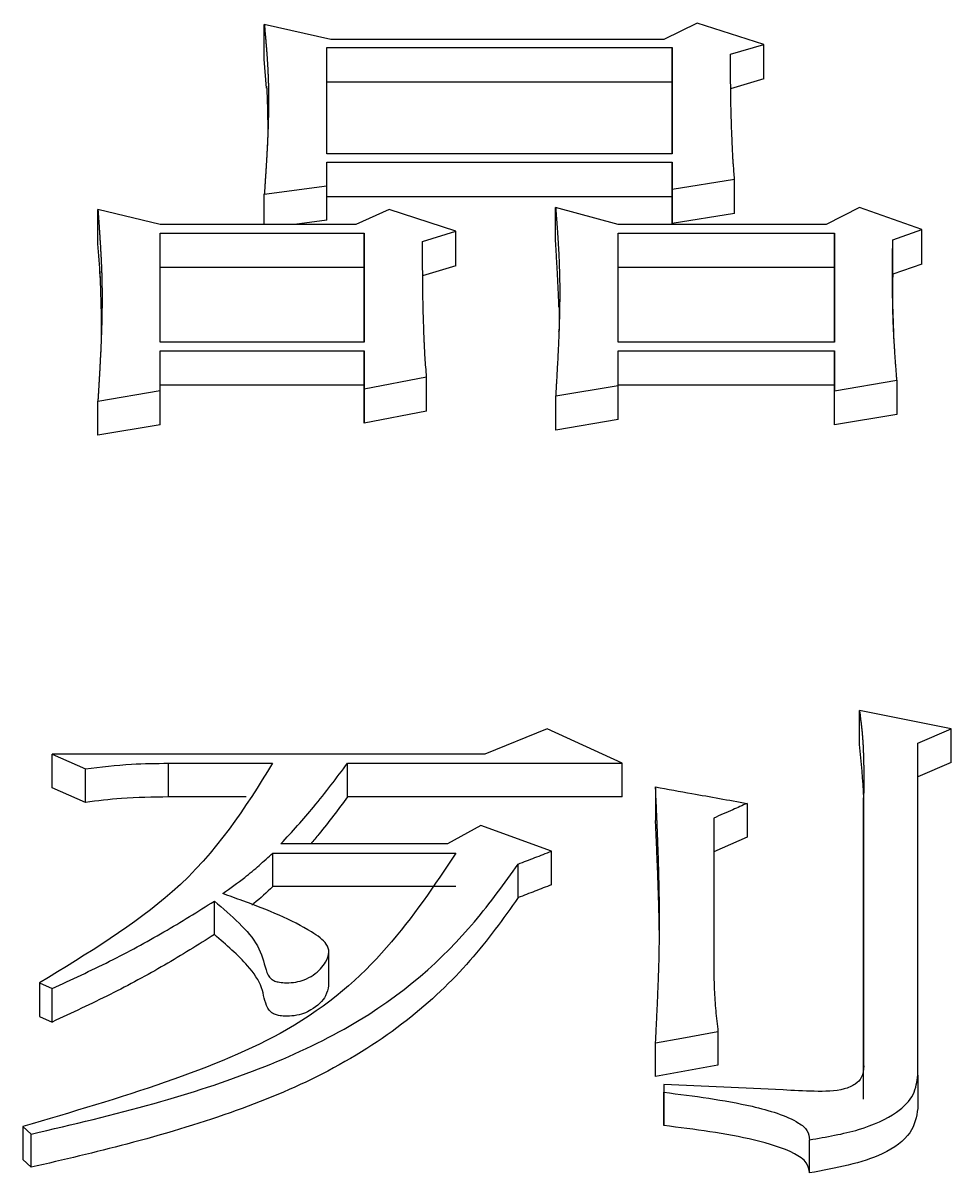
# Model space of a CAD drawing. Header units: millimetres. Extents: x 2003 to 4439, y 563 to 2285.
# Drawn here: x 2510.893 to 2513.306, y 2105.053 to 2108.04 of the extents above; entities that cross this region are included whole.
import ezdxf

# ---------------------------------------------------------------- set-up
doc = ezdxf.new("R2010")
doc.units = ezdxf.units.MM

msp = doc.modelspace()

# ---------------------------------------------------------------- linework, layer by layer
at = {"color": 7, "linetype": 'Continuous', "lineweight": 25}
for p, q in [((2511.5207, 2107.9456), (2511.5207, 2108.0357)), ((2511.6938, 2107.9973), (2511.5207, 2108.0357)), ((2512.6457, 2108.0399), (2512.5592, 2107.9973)), ((2512.8188, 2107.9845), (2512.6457, 2108.0399)), ((2511.683, 2107.9759), (2512.5808, 2107.9759)), ((2512.5592, 2107.9973), (2511.6938, 2107.9973)), ((2512.5808, 2107.8859), (2512.5808, 2107.9759)), ((2512.7323, 2107.9588), (2512.8188, 2107.9845)), ((2512.8188, 2107.8945), (2512.8188, 2107.9845)), ((2511.526, 2107.871), (2511.5207, 2107.9456)), ((2512.5808, 2107.8859), (2511.683, 2107.886)), ((2512.8188, 2107.8945), (2512.7323, 2107.8689)), ((2512.5808, 2107.7), (2511.683, 2107.7)), ((2511.683, 2107.6172), (2511.683, 2107.6782)), ((2511.683, 2107.6782), (2512.5808, 2107.6782)), ((2512.5808, 2107.6782), (2512.5808, 2107.6084)), ((2512.5808, 2107.5886), (2512.5808, 2107.6782)), ((2511.5207, 2107.5953), (2511.683, 2107.6172)), ((2511.683, 2107.5277), (2511.683, 2107.6172)), ((2512.5808, 2107.6084), (2512.7431, 2107.6346)), ((2512.7431, 2107.5451), (2512.7431, 2107.6346)), ((2511.5207, 2107.5164), (2511.5207, 2107.5953)), ((2512.5808, 2107.5886), (2511.683, 2107.5887)), ((2512.5808, 2107.6084), (2512.5808, 2107.5189)), ((2512.5808, 2107.5189), (2512.5808, 2107.5886)), ((2511.088, 2107.4665), (2511.088, 2107.5559)), ((2511.2503, 2107.5164), (2511.088, 2107.5559)), ((2511.8453, 2107.5559), (2511.7587, 2107.5164)), ((2512.0183, 2107.4988), (2511.8453, 2107.5559)), ((2512.2779, 2107.4709), (2512.2779, 2107.5603)), ((2512.4402, 2107.5164), (2512.2779, 2107.5603)), ((2513.0676, 2107.5603), (2512.9811, 2107.5164)), ((2513.2299, 2107.5032), (2513.0676, 2107.5603)), ((2511.683, 2107.5277), (2511.5992, 2107.5164)), ((2512.7431, 2107.5451), (2512.5808, 2107.5189)), ((2511.7587, 2107.5164), (2511.2503, 2107.5164)), ((2511.2503, 2107.4944), (2511.7804, 2107.4944)), ((2511.2503, 2107.2106), (2511.2503, 2107.4944)), ((2511.7803, 2107.4051), (2511.7804, 2107.4944)), ((2511.7804, 2107.4944), (2511.7804, 2107.2106)), ((2511.9318, 2107.4724), (2512.0183, 2107.4988)), ((2512.0183, 2107.4095), (2512.0183, 2107.4988)), ((2512.9811, 2107.5164), (2512.4402, 2107.5164)), ((2512.4402, 2107.4944), (2513.0027, 2107.4944)), ((2512.4402, 2107.2106), (2512.4402, 2107.4944)), ((2513.0027, 2107.4944), (2513.0027, 2107.2105)), ((2513.0027, 2107.4051), (2513.0027, 2107.4944)), ((2513.1542, 2107.4768), (2513.2299, 2107.5032)), ((2513.2299, 2107.4138), (2513.2299, 2107.5032)), ((2513.1541, 2107.3875), (2513.1542, 2107.4768)), ((2511.7803, 2107.4051), (2511.2503, 2107.4051)), ((2511.7804, 2107.2106), (2511.7803, 2107.4051)), ((2512.0183, 2107.4095), (2511.9318, 2107.3831)), ((2513.0027, 2107.4051), (2512.4402, 2107.4051)), ((2513.0027, 2107.2105), (2513.0027, 2107.4051)), ((2513.2299, 2107.4138), (2513.1541, 2107.3875)), ((2513.1541, 2107.3875), (2513.1541, 2107.3795)), ((2511.933, 2107.3333), (2511.9326, 2107.3644)), ((2511.7804, 2107.2106), (2511.2503, 2107.2106)), ((2513.0027, 2107.2105), (2512.4402, 2107.2106)), ((2511.2503, 2107.085), (2511.2503, 2107.1882)), ((2511.2503, 2107.1882), (2511.7804, 2107.1882)), ((2511.7804, 2107.1882), (2511.7804, 2107.0895)), ((2511.7804, 2107.0993), (2511.7804, 2107.1882)), ((2512.4402, 2107.1882), (2513.0027, 2107.1882)), ((2512.4402, 2107.0984), (2512.4402, 2107.1882)), ((2513.0027, 2107.1882), (2513.0027, 2107.0849)), ((2513.0027, 2107.0992), (2513.0027, 2107.1882)), ((2511.7804, 2107.0895), (2511.9426, 2107.1209)), ((2511.9426, 2107.0321), (2511.9426, 2107.1209)), ((2513.0027, 2107.0849), (2513.165, 2107.1119)), ((2513.165, 2107.1119), (2513.165, 2107.0231)), ((2511.0881, 2107.0579), (2511.2503, 2107.085)), ((2511.7804, 2107.0993), (2511.2503, 2107.0993)), ((2511.2503, 2106.9962), (2511.2503, 2107.085)), ((2511.7804, 2107.0006), (2511.7804, 2107.0993)), ((2511.7804, 2107.0895), (2511.7804, 2107.0006)), ((2512.278, 2107.0714), (2512.4402, 2107.0984)), ((2513.0027, 2107.0992), (2512.4402, 2107.0992)), ((2512.4402, 2107.0096), (2512.4402, 2107.0984)), ((2513.0027, 2106.9961), (2513.0027, 2107.0992)), ((2513.0027, 2106.9961), (2513.0027, 2107.0849)), ((2511.088, 2106.9692), (2511.0881, 2107.0579)), ((2512.278, 2106.9826), (2512.278, 2107.0714)), ((2511.9426, 2107.0321), (2511.7804, 2107.0006)), ((2513.165, 2107.0231), (2513.0027, 2106.9961)), ((2511.2503, 2106.9962), (2511.088, 2106.9692)), ((2512.4402, 2107.0096), (2512.278, 2106.9826)), ((2513.3056, 2106.2069), (2513.0676, 2106.2539)), ((2513.0676, 2106.1662), (2513.0676, 2106.2539)), ((2512.2563, 2106.2069), (2512.0941, 2106.1408)), ((2512.451, 2106.1172), (2512.2563, 2106.2069)), ((2513.2191, 2106.1692), (2513.3056, 2106.2069)), ((2513.3056, 2106.1192), (2513.3056, 2106.2069)), ((2513.2191, 2105.3068), (2513.2191, 2106.1692)), ((2510.9691, 2106.1409), (2511.0556, 2106.103)), ((2512.0941, 2106.1408), (2510.9691, 2106.1409)), ((2510.9691, 2106.0533), (2510.9691, 2106.1409)), ((2513.3056, 2106.1192), (2513.2191, 2106.0815)), ((2511.0556, 2106.0155), (2511.0556, 2106.103)), ((2511.272, 2106.1172), (2511.5423, 2106.1172)), ((2511.272, 2106.0297), (2511.272, 2106.1172)), ((2511.7371, 2106.1172), (2512.451, 2106.1172)), ((2511.7371, 2106.0297), (2511.7371, 2106.1172)), ((2512.451, 2106.0296), (2512.451, 2106.1172)), ((2511.0556, 2106.0155), (2510.9691, 2106.0533)), ((2511.4739, 2106.0297), (2511.272, 2106.0297)), ((2512.451, 2106.0296), (2511.7371, 2106.0297)), ((2512.5376, 2106.0556), (2512.5376, 2105.9681)), ((2512.7756, 2106.0128), (2512.7756, 2105.9254)), ((2513.0784, 2105.9917), (2513.0784, 2106.0271)), ((2513.0784, 2106.0271), (2513.0785, 2105.3314)), ((2512.689, 2105.9747), (2512.689, 2105.5804)), ((2513.0784, 2105.9396), (2513.0784, 2105.9917)), ((2512.0833, 2105.9557), (2511.9967, 2105.9079)), ((2512.2672, 2105.8888), (2512.0833, 2105.9557)), ((2513.0785, 2105.2449), (2513.0784, 2105.9396)), ((2512.7756, 2105.9254), (2512.689, 2105.8874)), ((2511.5424, 2105.884), (2512.0184, 2105.884)), ((2511.5424, 2105.7968), (2511.5424, 2105.884)), ((2511.9967, 2105.9079), (2511.564, 2105.9079)), ((2512.2672, 2105.8015), (2512.2672, 2105.8888)), ((2512.1805, 2105.768), (2512.1805, 2105.8552)), ((2512.0184, 2105.7968), (2511.5424, 2105.7968)), ((2511.3909, 2105.6722), (2511.3909, 2105.7592)), ((2511.6885, 2105.5396), (2511.6885, 2105.6267)), ((2510.9366, 2105.5464), (2510.9691, 2105.5318)), ((2510.9366, 2105.5464), (2510.9366, 2105.4596)), ((2510.9691, 2105.445), (2510.9691, 2105.5318)), ((2510.9366, 2105.4596), (2510.9691, 2105.445)), ((2512.6999, 2105.4196), (2512.6999, 2105.333)), ((2512.5376, 2105.3036), (2512.5376, 2105.3902)), ((2512.6999, 2105.333), (2512.5376, 2105.3036)), ((2512.5592, 2105.2823), (2512.5592, 2105.2626)), ((2512.5592, 2105.2823), (2512.5592, 2105.1958)), ((2513.2191, 2105.3068), (2513.2191, 2105.2203)), ((2512.5592, 2105.1761), (2512.5592, 2105.2626)), ((2510.8934, 2105.1738), (2510.8934, 2105.0875)), ((2510.8934, 2105.1738), (2510.915, 2105.154)), ((2512.9378, 2105.0529), (2512.9378, 2105.1391)), ((2510.8934, 2105.0875), (2510.915, 2105.0678))]:
    msp.add_line(p, q, dxfattribs=at)
at = {"color": 7, "linetype": 'Continuous', "lineweight": 25, "flags": 128}
for points in [[(2512.6999, 2105.4196), (2512.6528, 2105.4111), (2512.6058, 2105.4026), (2512.5376, 2105.3902)], [(2510.915, 2105.0678), (2510.915, 2105.1064), (2510.915, 2105.1302), (2510.915, 2105.154)]]:
    msp.add_lwpolyline(points, dxfattribs=at)
at = {"color": 7, "linetype": 'Continuous', "lineweight": 25}
for points, knots in [([(2511.5207, 2108.0357), (2511.521, 2108.0326), (2511.5216, 2108.0265), (2511.5223, 2108.0188), (2511.5229, 2108.0111), (2511.5235, 2108.005), (2511.5241, 2107.9973), (2511.5247, 2107.9911), (2511.5253, 2107.9834), (2511.5258, 2107.9773), (2511.5264, 2107.9695), (2511.5269, 2107.9634), (2511.5275, 2107.9557), (2511.5279, 2107.9495), (2511.5284, 2107.9418), (2511.5288, 2107.9356), (2511.5293, 2107.9279), (2511.5296, 2107.9217), (2511.53, 2107.914), (2511.5302, 2107.9078), (2511.5305, 2107.9016), (2511.5307, 2107.8954), (2511.5309, 2107.8892), (2511.5312, 2107.8814), (2511.5313, 2107.8752), (2511.5314, 2107.8675), (2511.5315, 2107.8613), (2511.5316, 2107.8535), (2511.5317, 2107.8473), (2511.5317, 2107.8395), (2511.5317, 2107.8333), (2511.5316, 2107.8255), (2511.5314, 2107.8084), (2511.531, 2107.7866), (2511.5303, 2107.7647), (2511.5298, 2107.7522), (2511.5295, 2107.7444), (2511.5291, 2107.7366), (2511.5289, 2107.7303), (2511.5285, 2107.7225), (2511.5282, 2107.7163), (2511.5278, 2107.7084), (2511.5274, 2107.7022), (2511.527, 2107.6943), (2511.5266, 2107.6881), (2511.5262, 2107.6802), (2511.5258, 2107.6739), (2511.5253, 2107.6661), (2511.5249, 2107.6598), (2511.5245, 2107.6535), (2511.5241, 2107.6472), (2511.5237, 2107.641), (2511.5232, 2107.6331), (2511.5228, 2107.6268), (2511.5223, 2107.6189), (2511.5219, 2107.6126), (2511.5213, 2107.6042), (2511.521, 2107.599), (2511.5207, 2107.5953)], [0, 0, 0, 0, 0.021203, 0.042406, 0.053008, 0.074211, 0.084813, 0.106016, 0.116618, 0.137821, 0.148423, 0.169626, 0.180228, 0.201431, 0.212032, 0.233236, 0.243837, 0.265041, 0.275642, 0.296845, 0.307447, 0.318049, 0.339252, 0.349854, 0.371057, 0.381658, 0.402862, 0.413463, 0.434667, 0.445268, 0.466472, 0.477073, 0.498276, 0.58309, 0.625497, 0.6467, 0.667903, 0.678505, 0.699708, 0.71031, 0.731513, 0.742114, 0.763318, 0.773919, 0.795123, 0.805724, 0.826927, 0.837529, 0.858732, 0.869334, 0.879936, 0.901139, 0.91174, 0.932944, 0.943545, 0.964749, 0.97535, 1, 1, 1, 1]), ([(2511.683, 2107.7), (2511.683, 2107.7463), (2511.683, 2107.8388), (2511.683, 2107.9302), (2511.683, 2107.9759)], [0, 0, 0, 0, 0.499996, 1, 1, 1, 1]), ([(2512.5808, 2107.9759), (2512.5808, 2107.9302), (2512.5808, 2107.8388), (2512.5808, 2107.7462), (2512.5808, 2107.7)], [0, 0, 0, 0, 0.4999959, 1, 1, 1, 1]), ([(2512.7431, 2107.6346), (2512.742, 2107.6473), (2512.7406, 2107.6631), (2512.7392, 2107.6821), (2512.7386, 2107.6915), (2512.7376, 2107.7105), (2512.7359, 2107.7515), (2512.7342, 2107.7954), (2512.7336, 2107.8299), (2512.7334, 2107.8409), (2512.7333, 2107.8471), (2512.7332, 2107.8518), (2512.7332, 2107.8565), (2512.7331, 2107.8612), (2512.733, 2107.8659), (2512.733, 2107.8706), (2512.7329, 2107.8753), (2512.7329, 2107.8799), (2512.7328, 2107.8846), (2512.7328, 2107.8893), (2512.7327, 2107.8955), (2512.7327, 2107.9018), (2512.7326, 2107.908), (2512.7326, 2107.9127), (2512.7325, 2107.9166), (2512.7325, 2107.9197), (2512.7325, 2107.922), (2512.7325, 2107.9244), (2512.7325, 2107.9267), (2512.7325, 2107.9298), (2512.7324, 2107.9329), (2512.7324, 2107.936), (2512.7324, 2107.9384), (2512.7324, 2107.9407), (2512.7324, 2107.943), (2512.7323, 2107.9454), (2512.7323, 2107.9477), (2512.7323, 2107.95), (2512.7323, 2107.9524), (2512.7323, 2107.9553), (2512.7323, 2107.9574), (2512.7323, 2107.9588)], [0, 0, 0, 0, 0.11615, 0.145188, 0.174226, 0.203263, 0.319414, 0.551716, 0.609791, 0.638828, 0.653347, 0.667866, 0.682385, 0.696903, 0.711422, 0.725941, 0.74046, 0.754978, 0.769497, 0.784016, 0.798535, 0.827572, 0.842091, 0.85661, 0.871129, 0.878388, 0.885647, 0.892907, 0.900166, 0.907426, 0.921944, 0.929204, 0.936463, 0.943723, 0.950982, 0.958241, 0.965501, 0.97276, 0.98002, 0.987279, 1, 1, 1, 1]), ([(2512.5808, 2107.7), (2512.5808, 2107.7162), (2512.5808, 2107.7787), (2512.5808, 2107.8404), (2512.5808, 2107.8859)], [0, 0, 0, 0, 0.260576, 1, 1, 1, 1]), ([(2511.5267, 2107.8759), (2511.5267, 2107.8759), (2511.5265, 2107.8782), (2511.531, 2107.77), (2511.5292, 2107.736), (2511.5282, 2107.7176)], [0, 0, 0, 0, 0.01145, 0.464143, 1, 1, 1, 1]), ([(2511.088, 2107.5559), (2511.0883, 2107.5527), (2511.0886, 2107.548), (2511.0891, 2107.5416), (2511.0894, 2107.5368), (2511.0898, 2107.532), (2511.0901, 2107.5272), (2511.0905, 2107.5225), (2511.0908, 2107.5177), (2511.0912, 2107.5129), (2511.0915, 2107.5081), (2511.0918, 2107.5033), (2511.0922, 2107.4985), (2511.0926, 2107.4921), (2511.093, 2107.4857), (2511.0934, 2107.4793), (2511.0937, 2107.4745), (2511.094, 2107.4697), (2511.0944, 2107.4633), (2511.0949, 2107.4553), (2511.0954, 2107.4457), (2511.096, 2107.436), (2511.0964, 2107.4264), (2511.0969, 2107.4168), (2511.0973, 2107.4071), (2511.0977, 2107.3975), (2511.098, 2107.3878), (2511.0983, 2107.3782), (2511.0985, 2107.3685), (2511.0987, 2107.3589), (2511.0988, 2107.346), (2511.0989, 2107.3331), (2511.0989, 2107.3201), (2511.0988, 2107.3007), (2511.0984, 2107.2716), (2511.0975, 2107.2424), (2511.0967, 2107.2197), (2511.0961, 2107.2035), (2511.0953, 2107.1872), (2511.0946, 2107.1742), (2511.0942, 2107.1644), (2511.0937, 2107.1563), (2511.0934, 2107.1497), (2511.0931, 2107.1448), (2511.0929, 2107.14), (2511.0926, 2107.1351), (2511.0923, 2107.1302), (2511.092, 2107.1253), (2511.0918, 2107.1204), (2511.0914, 2107.1138), (2511.091, 2107.1073), (2511.0906, 2107.1008), (2511.0904, 2107.0967), (2511.0902, 2107.0934), (2511.09, 2107.091), (2511.0899, 2107.0885), (2511.0897, 2107.0861), (2511.0896, 2107.0836), (2511.0894, 2107.0803), (2511.0892, 2107.0771), (2511.089, 2107.0738), (2511.0889, 2107.0713), (2511.0887, 2107.0689), (2511.0886, 2107.0664), (2511.0884, 2107.064), (2511.0882, 2107.0611), (2511.0881, 2107.0591), (2511.0881, 2107.0579)], [0, 0, 0, 0, 0.019469, 0.029204, 0.038938, 0.048673, 0.058408, 0.068142, 0.077877, 0.087611, 0.097346, 0.107081, 0.116815, 0.12655, 0.146019, 0.155754, 0.165488, 0.175223, 0.184958, 0.204427, 0.223896, 0.243365, 0.262835, 0.282304, 0.301773, 0.321242, 0.340712, 0.360181, 0.37965, 0.399119, 0.418589, 0.457527, 0.476996, 0.496466, 0.574343, 0.65222, 0.67169, 0.710628, 0.749567, 0.769036, 0.788505, 0.807974, 0.817709, 0.827444, 0.837178, 0.846913, 0.856647, 0.866382, 0.876117, 0.885851, 0.90532, 0.915055, 0.92479, 0.929657, 0.934524, 0.939392, 0.944259, 0.949126, 0.953994, 0.963728, 0.968595, 0.973463, 0.97833, 0.983197, 0.988065, 0.992932, 1, 1, 1, 1]), ([(2512.2779, 2107.5603), (2512.2781, 2107.5579), (2512.2784, 2107.5544), (2512.2788, 2107.5497), (2512.279, 2107.5462), (2512.2793, 2107.5427), (2512.2796, 2107.5391), (2512.2798, 2107.5356), (2512.2801, 2107.5321), (2512.2803, 2107.5285), (2512.2806, 2107.525), (2512.2809, 2107.5215), (2512.2811, 2107.5179), (2512.2814, 2107.5144), (2512.2816, 2107.5109), (2512.2819, 2107.5073), (2512.2822, 2107.5026), (2512.2826, 2107.4979), (2512.2829, 2107.4932), (2512.2831, 2107.4897), (2512.2833, 2107.4861), (2512.2836, 2107.4826), (2512.2838, 2107.479), (2512.284, 2107.4755), (2512.2843, 2107.472), (2512.2845, 2107.4684), (2512.2847, 2107.4649), (2512.2849, 2107.4613), (2512.2851, 2107.4578), (2512.2854, 2107.453), (2512.2856, 2107.4483), (2512.2859, 2107.4436), (2512.2862, 2107.4365), (2512.2869, 2107.4211), (2512.2876, 2107.4021), (2512.288, 2107.3855), (2512.2882, 2107.3772), (2512.2883, 2107.3724), (2512.2883, 2107.3689), (2512.2884, 2107.3653), (2512.2884, 2107.3618), (2512.2884, 2107.3582), (2512.2885, 2107.3546), (2512.2885, 2107.351), (2512.2885, 2107.3463), (2512.2885, 2107.3415), (2512.2885, 2107.3368), (2512.2885, 2107.3332), (2512.2885, 2107.3296), (2512.2884, 2107.3261), (2512.2884, 2107.3225), (2512.2884, 2107.3189), (2512.2884, 2107.3153), (2512.2883, 2107.3118), (2512.2883, 2107.3082), (2512.2882, 2107.3046), (2512.2882, 2107.301), (2512.2881, 2107.2974), (2512.288, 2107.2939), (2512.288, 2107.2903), (2512.2879, 2107.2855), (2512.2878, 2107.2807), (2512.2877, 2107.2759), (2512.2876, 2107.2724), (2512.2875, 2107.2688), (2512.2874, 2107.2652), (2512.2873, 2107.2616), (2512.287, 2107.2544), (2512.2865, 2107.2389), (2512.2858, 2107.2197), (2512.285, 2107.2029), (2512.2847, 2107.1945), (2512.2844, 2107.1897), (2512.2843, 2107.1861), (2512.2841, 2107.1825), (2512.2839, 2107.1789), (2512.2837, 2107.1753), (2512.2836, 2107.1717), (2512.2833, 2107.1669), (2512.2831, 2107.1621), (2512.2828, 2107.1573), (2512.2826, 2107.1537), (2512.2824, 2107.1501), (2512.2822, 2107.1465), (2512.282, 2107.1429), (2512.2818, 2107.1393), (2512.2816, 2107.1357), (2512.2814, 2107.1321), (2512.2812, 2107.1284), (2512.281, 2107.1248), (2512.2808, 2107.1212), (2512.2806, 2107.1164), (2512.2803, 2107.1116), (2512.28, 2107.1068), (2512.2798, 2107.1031), (2512.2796, 2107.0995), (2512.2794, 2107.0959), (2512.2792, 2107.0923), (2512.279, 2107.0887), (2512.2787, 2107.085), (2512.2785, 2107.0814), (2512.2783, 2107.0769), (2512.2781, 2107.0736), (2512.278, 2107.0714)], [0, 0, 0, 0, 0.014624, 0.021936, 0.029248, 0.036561, 0.043873, 0.051185, 0.058497, 0.065809, 0.073121, 0.080433, 0.087745, 0.095057, 0.102369, 0.109682, 0.116994, 0.131618, 0.13893, 0.146242, 0.153554, 0.160866, 0.168178, 0.17549, 0.182803, 0.190115, 0.197427, 0.204739, 0.212051, 0.219363, 0.233987, 0.241299, 0.248611, 0.27786, 0.336357, 0.365605, 0.38023, 0.387542, 0.394854, 0.402166, 0.409478, 0.41679, 0.424102, 0.431414, 0.438727, 0.453351, 0.460663, 0.467975, 0.475287, 0.482599, 0.489911, 0.497223, 0.504535, 0.511848, 0.51916, 0.526472, 0.533784, 0.541096, 0.548408, 0.55572, 0.563032, 0.577656, 0.584969, 0.592281, 0.599593, 0.606905, 0.614217, 0.621529, 0.650778, 0.709274, 0.738523, 0.753147, 0.760459, 0.767771, 0.775083, 0.782395, 0.789708, 0.79702, 0.804332, 0.818956, 0.826268, 0.83358, 0.840892, 0.848204, 0.855516, 0.862829, 0.870141, 0.877453, 0.884765, 0.892077, 0.899389, 0.906701, 0.921325, 0.928638, 0.93595, 0.943262, 0.950574, 0.957886, 0.965198, 0.97251, 0.979822, 0.987134, 1, 1, 1, 1]), ([(2511.0941, 2107.3786), (2511.0941, 2107.3797), (2511.0927, 2107.4092), (2511.0903, 2107.4384), (2511.088, 2107.4665)], [0, 0, 0, 0, 0.0374339, 1, 1, 1, 1]), ([(2511.9426, 2107.1209), (2511.9411, 2107.1375), (2511.9389, 2107.1624), (2511.9374, 2107.1914), (2511.9368, 2107.2059), (2511.9362, 2107.2204), (2511.9345, 2107.2637), (2511.9333, 2107.307), (2511.9328, 2107.3439), (2511.9328, 2107.3501), (2511.9327, 2107.3562), (2511.9326, 2107.3624), (2511.9325, 2107.3675), (2511.9325, 2107.3726), (2511.9324, 2107.3778), (2511.9324, 2107.3839), (2511.9323, 2107.39), (2511.9323, 2107.3952), (2511.9322, 2107.4003), (2511.9322, 2107.4054), (2511.9321, 2107.4115), (2511.9321, 2107.4166), (2511.9321, 2107.4217), (2511.932, 2107.4269), (2511.932, 2107.432), (2511.932, 2107.436), (2511.932, 2107.4391), (2511.9319, 2107.4422), (2511.9319, 2107.4447), (2511.9319, 2107.4473), (2511.9319, 2107.4498), (2511.9319, 2107.4529), (2511.9319, 2107.4554), (2511.9319, 2107.458), (2511.9318, 2107.4605), (2511.9318, 2107.4636), (2511.9318, 2107.4661), (2511.9318, 2107.4691), (2511.9318, 2107.471), (2511.9318, 2107.4724)], [0, 0, 0, 0, 0.14049, 0.210735, 0.245858, 0.263419, 0.333664, 0.614647, 0.632209, 0.64977, 0.667331, 0.684892, 0.702453, 0.711234, 0.728795, 0.746356, 0.763918, 0.781479, 0.790259, 0.80782, 0.825382, 0.842943, 0.851723, 0.869285, 0.886846, 0.895626, 0.904407, 0.913188, 0.921968, 0.926359, 0.935139, 0.94392, 0.9527, 0.957091, 0.965871, 0.974652, 0.983432, 0.987823, 1, 1, 1, 1]), ([(2512.2867, 2107.3006), (2512.2865, 2107.3047), (2512.2861, 2107.3184), (2512.2853, 2107.3367), (2512.2845, 2107.3533), (2512.284, 2107.3627), (2512.2837, 2107.3698), (2512.2833, 2107.3769), (2512.2829, 2107.384), (2512.2826, 2107.3911), (2512.2822, 2107.3982), (2512.2818, 2107.4052), (2512.2814, 2107.4123), (2512.281, 2107.4194), (2512.2804, 2107.4288), (2512.2799, 2107.4382), (2512.2793, 2107.4477), (2512.2789, 2107.4547), (2512.2784, 2107.4625), (2512.2781, 2107.4678), (2512.2779, 2107.4709)], [0, 0, 0, 0, 0.07253, 0.238962, 0.322178, 0.363786, 0.405394, 0.447002, 0.48861, 0.530218, 0.571825, 0.613433, 0.655041, 0.696649, 0.738257, 0.821473, 0.863081, 0.904689, 0.946297, 1, 1, 1, 1]), ([(2513.165, 2107.1119), (2513.1648, 2107.114), (2513.1643, 2107.1201), (2513.1637, 2107.1283), (2513.1631, 2107.1365), (2513.1625, 2107.1447), (2513.1617, 2107.1549), (2513.1608, 2107.1672), (2513.1599, 2107.1795), (2513.1593, 2107.1897), (2513.1583, 2107.204), (2513.1568, 2107.2305), (2513.1555, 2107.259), (2513.1548, 2107.2814), (2513.1546, 2107.2916), (2513.1543, 2107.3017), (2513.1541, 2107.3139), (2513.1539, 2107.3261), (2513.1538, 2107.3382), (2513.1537, 2107.3504), (2513.1536, 2107.3625), (2513.1536, 2107.3727), (2513.1536, 2107.3828), (2513.1536, 2107.3929), (2513.1536, 2107.403), (2513.1536, 2107.4111), (2513.1537, 2107.4171), (2513.1537, 2107.4232), (2513.1538, 2107.4292), (2513.1538, 2107.4353), (2513.1538, 2107.4413), (2513.1539, 2107.4473), (2513.1539, 2107.4534), (2513.154, 2107.4584), (2513.154, 2107.4624), (2513.154, 2107.465), (2513.1541, 2107.4675), (2513.1541, 2107.47), (2513.1541, 2107.4733), (2513.1541, 2107.4755), (2513.1542, 2107.4768)], [0, 0, 0, 0, 0.016701, 0.050103, 0.066804, 0.083505, 0.116907, 0.150309, 0.183711, 0.217114, 0.233815, 0.300619, 0.434229, 0.467631, 0.484332, 0.517734, 0.551136, 0.584538, 0.617941, 0.651343, 0.684745, 0.718147, 0.734848, 0.76825, 0.801652, 0.818353, 0.835054, 0.851755, 0.868456, 0.885157, 0.901858, 0.918559, 0.93526, 0.951962, 0.960312, 0.968663, 0.972838, 0.981188, 0.989539, 1, 1, 1, 1]), ([(2511.0931, 2107.3954), (2511.0931, 2107.3949), (2511.0937, 2107.382), (2511.0983, 2107.2574), (2511.0961, 2107.2075), (2511.0949, 2107.1789)], [0, 0, 0, 0, 0.017281, 0.434868, 1, 1, 1, 1]), ([(2513.1577, 2107.2144), (2513.1564, 2107.2492), (2513.1545, 2107.3012), (2513.1541, 2107.3538), (2513.1541, 2107.3852), (2513.1541, 2107.3849), (2513.1541, 2107.3849)], [0, 0, 0, 0, 0.575054, 0.859765, 0.986342, 1, 1, 1, 1]), ([(2512.2865, 2107.3061), (2512.2867, 2107.2976), (2512.287, 2107.2829), (2512.2868, 2107.2563), (2512.2867, 2107.2455), (2512.2865, 2107.2377), (2512.2865, 2107.2392), (2512.2865, 2107.2394)], [0, 0, 0, 0, 0.42739, 0.739117, 0.908863, 0.989824, 1, 1, 1, 1]), ([(2513.0676, 2106.2539), (2513.0681, 2106.2504), (2513.0691, 2106.2434), (2513.0702, 2106.2346), (2513.0711, 2106.2276), (2513.072, 2106.2206), (2513.0728, 2106.2136), (2513.0736, 2106.2065), (2513.0743, 2106.1995), (2513.0749, 2106.1924), (2513.0755, 2106.1854), (2513.0758, 2106.1801), (2513.0763, 2106.173), (2513.0768, 2106.166), (2513.0772, 2106.1572), (2513.0775, 2106.1501), (2513.0778, 2106.143), (2513.0781, 2106.136), (2513.0783, 2106.1289), (2513.0784, 2106.1218), (2513.0785, 2106.1165), (2513.0786, 2106.1112), (2513.0787, 2106.1059), (2513.0787, 2106.1006), (2513.0788, 2106.0961), (2513.0788, 2106.0926), (2513.0788, 2106.0891), (2513.0788, 2106.0855), (2513.0788, 2106.082), (2513.0788, 2106.0784), (2513.0788, 2106.0749), (2513.0788, 2106.0713), (2513.0788, 2106.0678), (2513.0788, 2106.0642), (2513.0787, 2106.0607), (2513.0787, 2106.0571), (2513.0787, 2106.0536), (2513.0787, 2106.05), (2513.0786, 2106.0465), (2513.0786, 2106.0429), (2513.0786, 2106.0394), (2513.0785, 2106.036), (2513.0785, 2106.0319), (2513.0785, 2106.0287), (2513.0784, 2106.0271)], [0, 0, 0, 0, 0.046719, 0.093437, 0.116797, 0.140156, 0.186875, 0.210234, 0.233594, 0.280313, 0.303672, 0.327031, 0.350391, 0.397109, 0.420469, 0.467188, 0.490547, 0.513906, 0.560625, 0.583984, 0.607344, 0.630703, 0.654062, 0.677422, 0.700781, 0.712461, 0.72414, 0.7475, 0.759179, 0.770859, 0.794218, 0.805898, 0.817578, 0.840937, 0.852617, 0.864296, 0.887656, 0.899335, 0.911015, 0.934374, 0.946054, 0.957734, 0.978867, 1, 1, 1, 1]), ([(2513.0784, 2105.9396), (2513.079, 2105.9687), (2513.0803, 2106.0445), (2513.0724, 2106.1198), (2513.0676, 2106.1662)], [0, 0, 0, 0, 0.383201, 1, 1, 1, 1]), ([(2511.5423, 2106.1172), (2511.4707, 2106.0021), (2511.3416, 2105.7944), (2511.0614, 2105.6228), (2510.9366, 2105.5464)], [0, 0, 0, 0, 0.554519, 1, 1, 1, 1]), ([(2511.0556, 2106.103), (2511.0954, 2106.1077), (2511.1665, 2106.1161), (2511.2397, 2106.1169), (2511.2719, 2106.1172)], [0, 0, 0, 0, 0.558835, 1, 1, 1, 1]), ([(2511.564, 2105.9079), (2511.593, 2105.9396), (2511.6391, 2105.99), (2511.6942, 2106.0602), (2511.7228, 2106.0982), (2511.7371, 2106.1172)], [0, 0, 0, 0, 0.459907, 0.729904, 1, 1, 1, 1]), ([(2511.272, 2106.0297), (2511.2309, 2106.0291), (2511.1576, 2106.0281), (2511.0867, 2106.0193), (2511.0556, 2106.0155)], [0, 0, 0, 0, 0.5610855, 1, 1, 1, 1]), ([(2511.7371, 2106.0297), (2511.713, 2105.9972), (2511.6828, 2105.9564), (2511.6485, 2105.9162), (2511.6415, 2105.9079)], [0, 0, 0, 0, 0.794835, 1, 1, 1, 1]), ([(2512.5376, 2105.3902), (2512.5377, 2105.3925), (2512.5379, 2105.3958), (2512.5381, 2105.4002), (2512.5383, 2105.4035), (2512.5384, 2105.4068), (2512.5386, 2105.4102), (2512.5388, 2105.4135), (2512.5389, 2105.4168), (2512.5391, 2105.4201), (2512.5393, 2105.4234), (2512.5394, 2105.4268), (2512.5396, 2105.4312), (2512.5399, 2105.4367), (2512.5402, 2105.4433), (2512.5405, 2105.45), (2512.5409, 2105.4566), (2512.5412, 2105.4632), (2512.5415, 2105.4699), (2512.5418, 2105.4765), (2512.5422, 2105.4853), (2512.5427, 2105.4963), (2512.5433, 2105.5096), (2512.5438, 2105.5228), (2512.5444, 2105.536), (2512.545, 2105.5536), (2512.5457, 2105.5712), (2512.5464, 2105.5931), (2512.5469, 2105.6151), (2512.5474, 2105.6414), (2512.5478, 2105.6677), (2512.5479, 2105.6939), (2512.5479, 2105.7158), (2512.5478, 2105.7332), (2512.5477, 2105.7463), (2512.5476, 2105.7594), (2512.5474, 2105.7725), (2512.5472, 2105.7855), (2512.5469, 2105.7986), (2512.5466, 2105.8116), (2512.5463, 2105.8247), (2512.546, 2105.8377), (2512.5455, 2105.855), (2512.545, 2105.8724), (2512.5444, 2105.8897), (2512.5439, 2105.9027), (2512.5435, 2105.9157), (2512.543, 2105.9265), (2512.5427, 2105.9351), (2512.5425, 2105.9416), (2512.5422, 2105.9481), (2512.5419, 2105.9546), (2512.5417, 2105.9611), (2512.5414, 2105.9675), (2512.541, 2105.9762), (2512.5407, 2105.9848), (2512.5403, 2105.9934), (2512.54, 2105.9999), (2512.5398, 2106.0063), (2512.5395, 2106.0128), (2512.5392, 2106.0192), (2512.5389, 2106.0257), (2512.5386, 2106.0321), (2512.5383, 2106.0386), (2512.538, 2106.0464), (2512.5377, 2106.0521), (2512.5376, 2106.0556)], [0, 0, 0, 0, 0.009839, 0.014759, 0.019678, 0.024598, 0.029518, 0.034437, 0.039357, 0.044276, 0.049196, 0.054116, 0.059035, 0.068874, 0.078714, 0.088553, 0.098392, 0.108231, 0.11807, 0.12791, 0.137749, 0.157427, 0.177105, 0.196784, 0.216462, 0.236141, 0.275497, 0.295176, 0.334533, 0.373889, 0.413246, 0.452603, 0.49196, 0.511638, 0.531317, 0.550995, 0.570673, 0.590352, 0.61003, 0.629709, 0.649387, 0.669065, 0.688744, 0.728101, 0.747779, 0.767457, 0.787136, 0.806814, 0.816653, 0.826493, 0.836332, 0.846171, 0.85601, 0.865849, 0.875689, 0.895367, 0.905206, 0.915045, 0.924884, 0.934724, 0.944563, 0.954402, 0.964241, 0.97408, 0.98392, 1, 1, 1, 1]), ([(2512.5376, 2106.0556), (2512.5692, 2106.0499), (2512.6246, 2106.0399), (2512.7039, 2106.0257), (2512.7517, 2106.0171), (2512.7756, 2106.0128)], [0, 0, 0, 0, 0.397994, 0.698997, 1, 1, 1, 1]), ([(2512.7756, 2106.0128), (2512.7632, 2106.0074), (2512.7426, 2105.9983), (2512.7138, 2105.9856), (2512.6973, 2105.9784), (2512.689, 2105.9747)], [0, 0, 0, 0, 0.428367, 0.714183, 1, 1, 1, 1]), ([(2512.5476, 2105.6587), (2512.5476, 2105.6634), (2512.5475, 2105.6855), (2512.5468, 2105.7163), (2512.5457, 2105.7598), (2512.5446, 2105.7945), (2512.5434, 2105.8291), (2512.5424, 2105.855), (2512.5415, 2105.8766), (2512.5408, 2105.8939), (2512.5403, 2105.9068), (2512.5397, 2105.9197), (2512.5392, 2105.9326), (2512.5384, 2105.9488), (2512.5379, 2105.9606), (2512.5376, 2105.9681)], [0, 0, 0, 0, 0.045255, 0.213115, 0.297045, 0.464905, 0.548835, 0.632765, 0.716695, 0.75866, 0.800624, 0.842589, 0.884554, 0.926519, 1, 1, 1, 1]), ([(2512.0184, 2105.884), (2511.9074, 2105.7169), (2511.705, 2105.4118), (2511.1461, 2105.2479), (2510.8934, 2105.1738)], [0, 0, 0, 0, 0.5478251, 1, 1, 1, 1]), ([(2511.4126, 2105.7785), (2511.432, 2105.7924), (2511.4655, 2105.8164), (2511.5078, 2105.8519), (2511.5309, 2105.8733), (2511.5424, 2105.884)], [0, 0, 0, 0, 0.409889, 0.704653, 1, 1, 1, 1]), ([(2512.1806, 2105.8553), (2512.195, 2105.8609), (2512.2239, 2105.872), (2512.2527, 2105.8832), (2512.2672, 2105.8888)], [0, 0, 0, 0, 0.5, 1, 1, 1, 1]), ([(2510.915, 2105.154), (2511.0226, 2105.1792), (2511.3256, 2105.2498), (2511.7745, 2105.4185), (2512.0384, 2105.657), (2512.1446, 2105.8052), (2512.1806, 2105.8553)], [0, 0, 0, 0, 0.181249, 0.510223, 0.834429, 1, 1, 1, 1]), ([(2511.5424, 2105.7968), (2511.5267, 2105.7818), (2511.5098, 2105.7656), (2511.4901, 2105.7501), (2511.4886, 2105.7489)], [0, 0, 0, 0, 0.924718, 1, 1, 1, 1]), ([(2512.2672, 2105.8015), (2512.2527, 2105.796), (2512.2239, 2105.7848), (2512.195, 2105.7736), (2512.1806, 2105.7681)], [0, 0, 0, 0, 0.5, 1, 1, 1, 1]), ([(2512.1805, 2105.7681), (2512.1414, 2105.7132), (2512.0244, 2105.5493), (2511.725, 2105.3028), (2511.2701, 2105.1503), (2510.9984, 2105.0872), (2510.915, 2105.0678)], [0, 0, 0, 0, 0.181362, 0.542092, 0.85934, 1, 1, 1, 1]), ([(2511.3909, 2105.7592), (2511.4132, 2105.7402), (2511.4567, 2105.7031), (2511.5085, 2105.6437), (2511.52, 2105.597), (2511.5291, 2105.5678), (2511.5368, 2105.5576), (2511.5477, 2105.5512), (2511.5614, 2105.5477), (2511.5802, 2105.5463), (2511.6028, 2105.5481), (2511.6279, 2105.5548), (2511.6571, 2105.572), (2511.6802, 2105.5967), (2511.6913, 2105.6246), (2511.682, 2105.653), (2511.612, 2105.7027), (2511.5129, 2105.7428), (2511.43, 2105.7723), (2511.4126, 2105.7785)], [0, 0, 0, 0, 0.119378, 0.233044, 0.347088, 0.372157, 0.392491, 0.404557, 0.416667, 0.432851, 0.454707, 0.476798, 0.507453, 0.574091, 0.621959, 0.658929, 0.726106, 0.942431, 1, 1, 1, 1]), ([(2510.9691, 2105.5318), (2511.0194, 2105.5552), (2511.1206, 2105.6021), (2511.2616, 2105.6782), (2511.3478, 2105.7322), (2511.3909, 2105.7592)], [0, 0, 0, 0, 0.33078, 0.664698, 1, 1, 1, 1]), ([(2511.3909, 2105.6722), (2511.3484, 2105.6455), (2511.2629, 2105.5919), (2511.1218, 2105.5159), (2511.0201, 2105.4687), (2510.9691, 2105.445)], [0, 0, 0, 0, 0.331031, 0.66482, 1, 1, 1, 1]), ([(2511.6877, 2105.5393), (2511.6859, 2105.5305), (2511.6811, 2105.508), (2511.6552, 2105.483), (2511.6234, 2105.4665), (2511.5994, 2105.4608), (2511.5765, 2105.4595), (2511.5586, 2105.4614), (2511.5463, 2105.465), (2511.536, 2105.4716), (2511.5204, 2105.4944), (2511.5191, 2105.5365), (2511.4722, 2105.6017), (2511.4217, 2105.6455), (2511.3909, 2105.6722)], [0, 0, 0, 0, 0.076683, 0.19712, 0.23509, 0.273395, 0.309405, 0.332504, 0.351157, 0.36981, 0.403426, 0.558532, 0.73155, 1, 1, 1, 1]), ([(2512.689, 2105.5804), (2512.6893, 2105.5633), (2512.6898, 2105.5281), (2512.6936, 2105.4745), (2512.6978, 2105.4379), (2512.6999, 2105.4196)], [0, 0, 0, 0, 0.318332, 0.659091, 1, 1, 1, 1]), ([(2513.0787, 2105.3314), (2513.0782, 2105.321), (2513.0774, 2105.3043), (2513.0584, 2105.2828), (2513.0183, 2105.265), (2512.948, 2105.2643), (2512.7941, 2105.2726), (2512.6631, 2105.278), (2512.5592, 2105.2823)], [0, 0, 0, 0, 0.10163, 0.162723, 0.225538, 0.354202, 0.488391, 1, 1, 1, 1]), ([(2512.9378, 2105.1391), (2512.9817, 2105.1466), (2513.068, 2105.1612), (2513.1642, 2105.2041), (2513.213, 2105.2562), (2513.2171, 2105.29), (2513.2191, 2105.3068)], [0, 0, 0, 0, 0.2921, 0.574018, 0.788471, 1, 1, 1, 1]), ([(2512.5592, 2105.2626), (2512.6374, 2105.2528), (2512.7399, 2105.2399), (2512.8551, 2105.2089), (2512.9052, 2105.1879), (2512.9353, 2105.1632), (2512.937, 2105.1474), (2512.9378, 2105.1391)], [0, 0, 0, 0, 0.4982992, 0.6529249, 0.8087085, 0.8991261, 1, 1, 1, 1]), ([(2512.5592, 2105.1958), (2512.5592, 2105.1921), (2512.5592, 2105.1856), (2512.5592, 2105.179), (2512.5592, 2105.1761)], [0, 0, 0, 0, 0.56, 1, 1, 1, 1]), ([(2513.2191, 2105.2203), (2513.2157, 2105.1989), (2513.2088, 2105.1557), (2513.1167, 2105.0861), (2513.0064, 2105.0656), (2512.9378, 2105.0529)], [0, 0, 0, 0, 0.269848, 0.545951, 1, 1, 1, 1]), ([(2512.9378, 2105.0529), (2512.9366, 2105.0621), (2512.934, 2105.0808), (2512.8853, 2105.1135), (2512.7604, 2105.1507), (2512.6395, 2105.166), (2512.5592, 2105.1761)], [0, 0, 0, 0, 0.11161, 0.226436, 0.486559, 1, 1, 1, 1])]:
    msp.add_open_spline(points, degree=3, knots=knots, dxfattribs=at)

doc.saveas('drawing.dxf')
